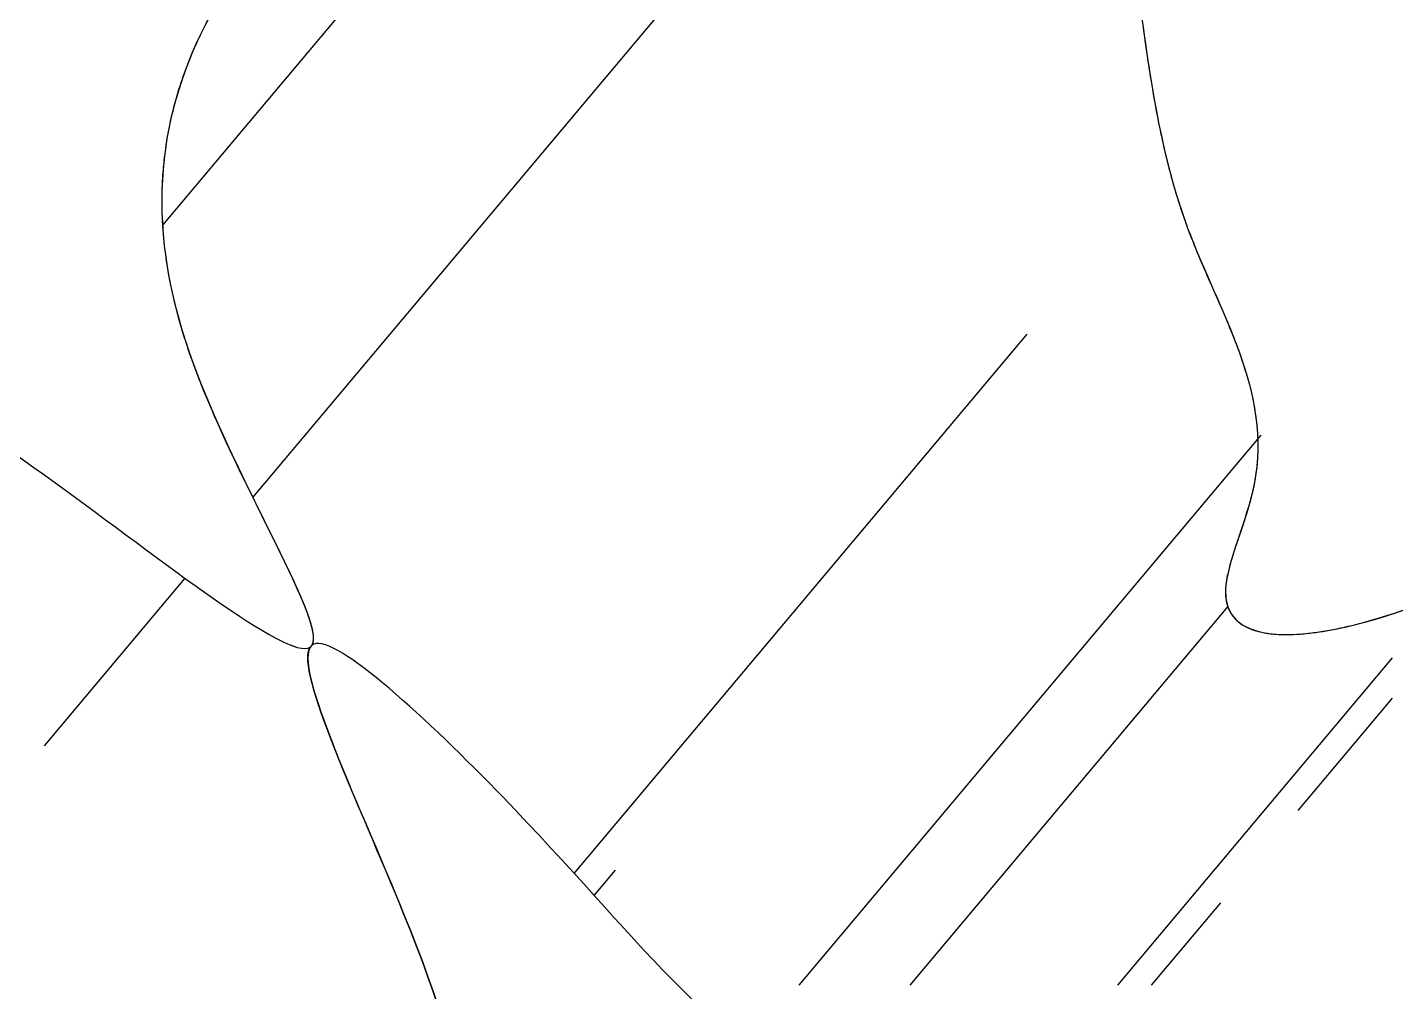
# Model space of a CAD drawing. Header units: millimetres. Extents: x 512961 to 1001058, y -961995 to -458543.
# Drawn here: x 935045.97 to 935090.85, y -884563.78 to -884532.13 of the extents above; entities that cross this region are included whole.
import ezdxf

# ---------------------------------------------------------------- set-up
doc = ezdxf.new("R2010")
doc.units = ezdxf.units.MM
doc.header["$MEASUREMENT"] = 0
doc.layers.add('填充', color=250, linetype='CONTINUOUS', lineweight=25)

msp = doc.modelspace()

# ---------------------------------------------------------------- linework, layer by layer
at = {"layer": '填充'}
for p, q in [((935050.411, -884538.627), (935069.582, -884515.78)), ((935053.364, -884547.562), (935077.251, -884519.095)), ((935063.907, -884559.907), (935078.763, -884542.202)), ((935071.284, -884563.57), (935086.432, -884545.517)), ((935046.528, -884555.708), (935051.138, -884550.215)), ((935074.923, -884563.57), (935085.343, -884551.152)), ((935081.734, -884563.57), (935090.746, -884552.83)), ((935087.648, -884557.839), (935090.746, -884554.146)), ((935064.561, -884560.629), (935065.258, -884559.798)), ((935082.839, -884563.57), (935085.113, -884560.86))]:
    msp.add_line(p, q, dxfattribs=at)
for points in [[(935066.739, -884085.413), (935069.931, -884081.942), (935078.845, -884098.744), (935100.5, -884108.926), (935113.749, -884109.18), (935128.782, -884103.072), (935134.4, -884088.881), (935138.717, -884100.526), (935148.14, -884109.435), (935165.209, -884112.489), (935177.95, -884106.889), (935188.141, -884100.015), (935193.999, -884093.142), (935201.134, -884082.196), (935207.755, -884096.961), (935212.849, -884125.219), (935212.597, -884144.312), (935204.955, -884161.877), (935193.999, -884171.551), (935183.043, -884173.588), (935166.994, -884171.296), (935162.409, -884161.368), (935155.274, -884149.403), (935146.611, -884143.801), (935137.752, -884146.584), (935145.083, -884156.176), (935145.586, -884162.19), (935145.586, -884183.744), (935144.081, -884197.776), (935143.079, -884213.316), (935151.104, -884227.351), (935168.439, -884240.528), (935184.516, -884242.537), (935184.516, -884246.152), (935171.654, -884250.167), (935149.007, -884275.578), (935137.669, -884291.117), (935136.369, -884310.222), (935143.237, -884349.609), (935156.933, -884372.091), (935175.191, -884390.663), (935183.994, -884393.595), (935177.801, -884393.92), (935168.019, -884393.92), (935171.277, -884399.786), (935181.711, -884410.538), (935192.144, -884414.772), (935204.209, -884414.772), (935217.253, -884414.447), (935230.622, -884411.84), (935246.271, -884410.863), (935255.4, -884410.863), (935263.228, -884413.143), (935268.769, -884415.424), (935269.095, -884418.684), (935261.271, -884414.447), (935247.249, -884414.12), (935233.88, -884417.054), (935220.188, -884424.872), (935197.69, -884433.345), (935186.93, -884436.277), (935170.303, -884434.322), (935159.217, -884429.108), (935146.826, -884420.311), (935144.868, -884411.515), (935139.328, -884417.704), (935139.002, -884434.322), (935146.173, -884448.331), (935158.89, -884454.522), (935177.801, -884455.824), (935192.797, -884451.263), (935170.34, -884470.78), (935156.887, -884497.01), (935144.747, -884516.682), (935136.86, -884539.084), (935137.217, -884569.411), (935169.613, -884626.738), (935183.677, -884634.026), (935207.639, -884646.516), (935223.786, -884649.118), (935239.928, -884650.68), (935256.075, -884651.2), (935213.366, -884670.978), (935199.302, -884648.077), (935179.511, -884637.669), (935162.325, -884637.149), (935145.134, -884643.914), (935143.573, -884655.884), (935143.051, -884669.937), (935151.383, -884672.019), (935159.198, -884674.101), (935167.53, -884664.213), (935171.696, -884661.611), (935184.721, -884668.897), (935188.365, -884685.032), (935172.74, -884711.576), (935159.198, -884731.352), (935147.217, -884753.732), (935141.061, -884782.275), (935143.415, -884813.314), (935161.77, -884842.001), (935169.772, -884868.806), (935178.244, -884875.861), (935166.006, -884871.629), (935154.24, -884877.742), (935147.651, -884889.5), (935149.062, -884902.197), (935160.358, -884911.602), (935166.948, -884908.31), (935174.949, -884896.553), (935183.421, -884893.261), (935208.366, -884897.024), (935218.716, -884910.663), (935220.128, -884923.829), (935205.542, -884928.063), (935174.031, -884950.238), (935173.178, -884969.786), (935173.602, -884982.109), (935183.384, -884995.284), (935200.397, -885000.382), (935219.531, -884997.408), (935223.362, -884991.033), (935224.21, -884975.31), (935217.406, -884966.388), (935208.049, -884974.886), (935204.223, -884972.336), (935195.295, -884960.437), (935199.969, -884948.538), (935216.982, -884940.039), (935242.496, -884946.84), (935255.255, -884965.111), (935257.804, -884985.509), (935248.023, -885005.48), (935235.692, -885015.679), (935218.254, -885020.78), (935213.152, -885018.656), (935206.777, -885004.206), (935195.295, -884995.708), (935176.156, -884991.033), (935157.017, -884994.008), (935142.986, -885005.056), (935141.541, -885053.074), (935157.446, -885073.471), (935168.499, -885069.647), (935168.928, -885057.324), (935162.973, -885041.601), (935156.593, -885027.154), (935161.696, -885020.78), (935185.937, -885014.405), (935200.821, -885032.252), (935188.062, -885048.826), (935159.566, -885091.319), (935159.566, -885113.982), (935161.705, -885134.509), (935168.979, -885152.895), (935170.494, -885154.852), (935161.029, -885152.877), (935153.117, -885149.912), (935147.464, -885149.771), (935137.493, -885152.603)], [(935066.739, -884085.413), (935060.051, -884107.968), (935065.07, -884157.81), (935081.511, -884172.012), (935092.937, -884174.518), (935101.572, -884172.29), (935106.591, -884165.887), (935111.326, -884150.849), (935121.638, -884145.002), (935132.785, -884143.33), (935137.711, -884146.472), (935126.084, -884152.126), (935120.739, -884163.431), (935125.632, -884202.354), (935122.514, -884214.364), (935109.159, -884229.489), (935096.693, -884238.386), (935082.452, -884240.609), (935085.122, -884247.725), (935094.47, -884253.063), (935112.719, -884264.63), (935126.965, -884283.756), (935132.752, -884305.998), (935132.752, -884321.123), (935102.006, -884389.542), (935091.017, -884394.346), (935078.654, -884399.379), (935090.099, -884402.353), (935100.631, -884395.948), (935104.983, -884397.32), (935098.343, -884405.786), (935064.744, -884416.703), (935050.769, -884414), (935035.894, -884412.648), (935020.115, -884412.648), (935006.144, -884417.603), (935026.877, -884418.954), (935044.459, -884420.306), (935058.434, -884429.765), (935074.661, -884433.818), (935089.535, -884433.818), (935100.356, -884434.27), (935112.076, -884434.27), (935121.54, -884427.062), (935127.85, -884415.801), (935132.361, -884423.009), (935133.712, -884433.368), (935126.951, -884442.378), (935117.034, -884451.837), (935104.41, -884452.737), (935077.815, -884452.287), (935092.69, -884459.043), (935110.272, -884476.61), (935131.392, -884520.533), (935134.887, -884532.462), (935139.253, -884550.211), (935128.127, -884592.518)], [(934864.477, -884729.515), (934860.091, -884698.509), (934871.425, -884672.076), (934892.208, -884658.387), (934916.301, -884644.698), (934930.942, -884638.091), (934948.422, -884637.62), (934962.118, -884638.091), (934973.456, -884639.506), (934980.068, -884639.035), (934978.176, -884633.843), (934968.26, -884626.764), (934959.285, -884613.075), (934953.618, -884603.164), (934937.555, -884586.642), (934923.384, -884581.923), (934899.767, -884582.394), (934876.621, -884588.531), (934865.758, -884600.331), (934863.395, -884612.602), (934864.812, -884624.402), (934867.175, -884630.539), (934868.591, -884622.987), (934873.787, -884614.49), (934879.929, -884611.658), (934894.1, -884617.323), (934899.767, -884623.931), (934902.6, -884631.483), (934902.6, -884641.868), (934899.767, -884649.891), (934891.738, -884652.25), (934877.096, -884653.668), (934868.121, -884648.002), (934861.033, -884642.812), (934854.42, -884636.202), (934847.808, -884625.82), (934847.808, -884619.212), (934847.337, -884607.883), (934853.474, -884586.171), (934865.287, -884572.009), (934877.096, -884567.29), (934894.1, -884565.875), (934908.271, -884564.931), (934924.801, -884568.234), (934929.996, -884570.123), (934926.953, -884559.234), (934926.734, -884548.197), (934929.162, -884540.692), (934933.137, -884537.381), (934939.102, -884534.954), (934945.729, -884534.07), (934951.917, -884534.292), (934956.111, -884536.941), (934958.544, -884540.692), (934961.191, -884547.535), (934960.972, -884554.819), (934960.086, -884559.456), (934951.917, -884558.351), (934947.276, -884558.351), (934943.52, -884559.234), (934941.535, -884564.09), (934941.535, -884568.946), (934944.848, -884573.361), (934955.892, -884582.189), (934961.857, -884585.943), (934969.588, -884596.537), (934970.911, -884599.627), (934969.145, -884585.281), (934968.926, -884576.893), (934970.469, -884563.428), (934975.329, -884552.17), (934981.956, -884544.446), (935007.362, -884533.849), (935022.6, -884533.849), (935037.182, -884540.914), (935046.902, -884547.093), (935055.244, -884552.474), (935051.162, -884542.442), (935052.103, -884531.499), (935059.298, -884521.496), (935063.991, -884513.991), (935074.63, -884516.178), (935081.2, -884524.934), (935084.015, -884538.691), (935086.205, -884547.133), (935085.268, -884550.571), (935098.866, -884546.975), (935103.615, -884536.305), (935103.615, -884525.638), (935102.823, -884505.087), (935099.262, -884484.934), (935087.398, -884468.338), (935068.022, -884456.088), (935032.428, -884441.467), (935020.168, -884437.908), (935006.328, -884434.353), (934988.927, -884432.773), (934992.091, -884444.231), (934995.652, -884454.901), (934996.444, -884470.313), (934991.299, -884495.209), (934981.019, -884514.177), (934961.247, -884529.985), (934923.281, -884538.677), (934895.205, -884535.912), (934877.804, -884526.427), (934864.355, -884516.153), (934855.655, -884505.087), (934851.703, -884489.282), (934852.491, -884476.636), (934857.24, -884465.571), (934866.732, -884456.088), (934876.616, -884455.692), (934891.645, -884459.644), (934899.553, -884470.313), (934901.925, -884480.587), (934901.137, -884494.417), (934899.949, -884498.764), (934897.181, -884499.951), (934893.224, -884496.789), (934888.48, -884492.048), (934883.736, -884490.862), (934877.012, -884492.837), (934871.476, -884499.16), (934871.476, -884507.854), (934876.616, -884514.572), (934894.809, -884517.339), (934905.881, -884520.5), (934924.861, -884519.315), (934945.426, -884516.548), (934965.198, -884501.136), (934970.343, -884480.587), (934979.043, -884453.716), (934976.667, -884438.7), (934970.343, -884428.03), (934961.247, -884421.312), (934955.71, -884422.103), (934955.047, -884433.168), (934953.73, -884454.901), (934949.382, -884465.571), (934942.196, -884446.956), (934936.642, -884426.13), (934919.963, -884404.606), (934908.849, -884400.443), (934880.334, -884377.1), (934860.286, -884353.502), (934847.568, -884331.15), (934841.93, -884305.567)]]:
    msp.add_spline(points, degree=3, dxfattribs=at)
for points, knots in [([(935137.711, -884147.232), (935136.868, -884149.005), (935122.543, -884150.639), (935118.224, -884173.032), (935128.419, -884193.112), (935122.844, -884217.631), (935109.665, -884227.756), (935099.554, -884241.372), (935079.321, -884236.264), (935085.257, -884250.108), (935098.064, -884253.686), (935114.186, -884264.175), (935128.322, -884282.763), (935133.283, -884303.456), (935132.874, -884340.565), (935118.897, -884382.272), (935092.336, -884394.601), (935071.517, -884398.589), (935092.847, -884405.932), (935096.967, -884394.291), (935108.773, -884397.845), (935087.766, -884414.469), (935072.051, -884419.39), (935050.608, -884413.363), (935035.195, -884412.861), (935022.149, -884410.957), (934996.312, -884419.739), (935028.521, -884419.186), (935044.529, -884417.632), (935057.718, -884431.518), (935074.071, -884434.398), (935088.22, -884433.611), (935100.556, -884434.143), (935112.529, -884435.559), (935122.765, -884429.011), (935126.605, -884410.605), (935133.295, -884424.238), (935135.473, -884434.026), (935126.038, -884442.734), (935117.96, -884453.792), (935101.379, -884452.536), (935065.792, -884449.447), (935098.884, -884459.709), (935114.522, -884481.971), (935128.492, -884508.915), (935134.289, -884530.646), (935136.222, -884536.871), (935136.86, -884539.084)], [142.556517, 142.556517, 142.556517, 142.556517, 152.114126, 162.579931, 195.411115, 205.795148, 222.681946, 235.498823, 247.561492, 253.922599, 262.931794, 281.013669, 300.972378, 320.20618, 332.864414, 395.641155, 405.677718, 416.848669, 426.745152, 437.06119, 440.880681, 449.885202, 479.451157, 491.36401, 503.864041, 517.069377, 529.475006, 546.862859, 561.620906, 575.744274, 589.741157, 602.189897, 611.253555, 621.062007, 631.018478, 641.821262, 648.937669, 657.680535, 667.107982, 678.577425, 689.169262, 711.429637, 725.102249, 745.902892, 786.690152, 797.093703, 802.815219, 802.815219, 802.815219, 802.815219]), ([(935055.309, -884552.404), (935055.783, -884551.594), (935049.093, -884541.411), (935051.166, -884530.55), (935059.472, -884523.427), (935062.966, -884511.138), (935075.909, -884515.436), (935082.804, -884525.462), (935082.2, -884537.261), (935087.534, -884545.162), (935082.77, -884554.871), (935101.877, -884548.167), (935103.978, -884536.779), (935103.49, -884522.254), (935103.075, -884505.233), (935101.082, -884484.336), (935087.699, -884466.498), (935063.468, -884453.284), (935041.031, -884443.828), (935019.337, -884437.552), (935007.012, -884434.843), (934984.303, -884427.544), (934992.582, -884444.821), (934996.522, -884455.79), (934996.763, -884465.379), (934996.407, -884470.911), (934996.386, -884471.209)], [764.892219, 764.892219, 764.892219, 764.892219, 773.645156, 782.83713, 793.14958, 800.557172, 809.647116, 818.808349, 830.560073, 837.859175, 840.841365, 852.612684, 862.386633, 871.314206, 888.525862, 905.652854, 922.726903, 941.911913, 974.115329, 984.799547, 996.758657, 1011.381105, 1021.329757, 1030.743295, 1043.658991, 1044.395907, 1044.395907, 1044.395907, 1044.395907]), ([(935055.309, -884552.404), (935055.783, -884551.594), (935049.093, -884541.411), (935051.166, -884530.55), (935059.472, -884523.427), (935062.966, -884511.138), (935075.909, -884515.436), (935082.804, -884525.462), (935082.2, -884537.261), (935087.534, -884545.162), (935082.77, -884554.871), (935101.877, -884548.167), (935103.978, -884536.779), (935103.49, -884522.254), (935103.075, -884505.233), (935101.082, -884484.336), (935087.699, -884466.498), (935063.468, -884453.284), (935041.031, -884443.828), (935019.337, -884437.552), (935007.012, -884434.843), (934984.303, -884427.544), (934992.582, -884444.821), (934996.522, -884455.79), (934996.763, -884465.379), (934996.407, -884470.911), (934996.386, -884471.209)], [764.892219, 764.892219, 764.892219, 764.892219, 773.645156, 782.83713, 793.14958, 800.557172, 809.647116, 818.808349, 830.560073, 837.859175, 840.841365, 852.612684, 862.386633, 871.314206, 888.525862, 905.652854, 922.726903, 941.911913, 974.115329, 984.799547, 996.758657, 1011.381105, 1021.329757, 1030.743295, 1043.658991, 1044.395907, 1044.395907, 1044.395907, 1044.395907]), ([(935090.061, -884451.648), (935082.777, -884451.198), (935070.887, -884451.027), (935098.884, -884459.709), (935114.522, -884481.971), (935128.492, -884508.915), (935134.289, -884530.646), (935136.222, -884536.871), (935136.86, -884539.084)], [697.904368, 697.904368, 697.904368, 697.904368, 711.429637, 725.102249, 745.902892, 786.690152, 797.093703, 802.815219, 802.815219, 802.815219, 802.815219]), ([(935051.765, -884532.134), (935051.873, -884531.92), (935052.057, -884531.574), (935052.254, -884531.235), (935052.332, -884531.105)], [782.199129, 782.199129, 782.199129, 782.199129, 782.83713, 783.240747, 783.240747, 783.240747, 783.240747]), ([(935051.765, -884532.134), (935051.873, -884531.92), (935052.057, -884531.574), (935052.254, -884531.235), (935052.332, -884531.105)], [782.199129, 782.199129, 782.199129, 782.199129, 782.83713, 783.240747, 783.240747, 783.240747, 783.240747]), ([(935051.765, -884532.134), (935051.873, -884531.92), (935052.057, -884531.574), (935052.254, -884531.235), (935052.332, -884531.105)], [782.199129, 782.199129, 782.199129, 782.199129, 782.83713, 783.240747, 783.240747, 783.240747, 783.240747]), ([(934864.477, -884729.515), (934861.817, -884719.266), (934856.714, -884699.605), (934868.205, -884670.444), (934893.433, -884658.144), (934912.688, -884646.693), (934931.079, -884636.293), (934947.052, -884637.83), (934961.858, -884637.768), (934970.635, -884639.107), (934982.029, -884640.743), (934977.003, -884630.419), (934965.987, -884627.819), (934960.142, -884614.204), (934952.009, -884599.832), (934940.831, -884586.443), (934920.541, -884580.305), (934899.762, -884582.207), (934878.06, -884585.209), (934864.76, -884598.477), (934863.016, -884612.993), (934863.643, -884621.158), (934867.801, -884634.354), (934868.06, -884620.573), (934872.373, -884614.846), (934882.608, -884609.465), (934893.042, -884615.576), (934900.068, -884623.407), (934903.371, -884632.258), (934902.915, -884640.897), (934901.103, -884651.398), (934889.233, -884652.071), (934877.922, -884656.281), (934868.663, -884648.069), (934860.632, -884642.997), (934853.865, -884635.593), (934846.864, -884627.946), (934848.269, -884617.555), (934846.129, -884604.172), (934851.852, -884586.917), (934862.795, -884571.857), (934878.475, -884566.101), (934893.051, -884566.278), (934909.521, -884564.329), (934920.119, -884565.631), (934933.595, -884572.67), (934924.973, -884557.919), (934926.523, -884549.617), (934927.944, -884540.924), (934933.425, -884536.95), (934939.11, -884534.597), (934945.529, -884534.099), (934951.641, -884533.557), (934956.33, -884536.591), (934959.011, -884541.484), (934961.962, -884547.556), (934960.858, -884553.515), (934960.894, -884562.105), (934952.715, -884557.743), (934947.717, -884558.358), (934942.489, -884558.67), (934941.476, -884564.072), (934940.841, -884569.355), (934947.037, -884575.657), (934953.607, -884581.143), (934964.01, -884586.697), (934968.155, -884592.686), (934972.759, -884604.612), (934968.546, -884585.435), (934968.959, -884575.846), (934969.62, -884563.502), (934974.483, -884552.497), (934985.444, -884539.534), (935003.183, -884533.709), (935023.146, -884532.187), (935036.415, -884540.603), (935045.339, -884545.567), (935054.717, -884553.103), (935055.298, -884552.426), (935055.316, -884552.391)], [0, 0, 0, 0, 26.20731, 50.276732, 71.104353, 94.294525, 107.738288, 122.372426, 133.841245, 143.403538, 148.951629, 153.576654, 163.773287, 177.472267, 187.027184, 206.31199, 218.81214, 238.581174, 258.62164, 272.044359, 282.502643, 292.449068, 297.952368, 304.382856, 312.717654, 318.378241, 331.150839, 338.435804, 345.186218, 353.877299, 360.998095, 368.001908, 380.312949, 389.195739, 396.547861, 404.372716, 414.674493, 420.204464, 429.694001, 448.576461, 464.010721, 474.653217, 488.933452, 500.819596, 514.926455, 519.553271, 529.015258, 538.25406, 544.855382, 549.184897, 554.574543, 560.169342, 565.351829, 569.503403, 573.245124, 579.385656, 585.483993, 589.434549, 596.333413, 600.217794, 603.446887, 607.83711, 611.900831, 616.520713, 628.353749, 634.251904, 645.228071, 648.040958, 660.137513, 667.159777, 678.502319, 688.765094, 697.282158, 720.320207, 733.073145, 746.632994, 756.272825, 764.580547, 764.935824, 764.935824, 764.935824, 764.935824]), ([(934864.477, -884729.515), (934861.817, -884719.266), (934856.714, -884699.605), (934868.205, -884670.444), (934893.433, -884658.144), (934912.688, -884646.693), (934931.079, -884636.293), (934947.052, -884637.83), (934961.858, -884637.768), (934970.635, -884639.107), (934982.029, -884640.743), (934977.003, -884630.419), (934965.987, -884627.819), (934960.142, -884614.204), (934952.009, -884599.832), (934940.831, -884586.443), (934920.541, -884580.305), (934899.762, -884582.207), (934878.06, -884585.209), (934864.76, -884598.477), (934863.016, -884612.993), (934863.643, -884621.158), (934867.801, -884634.354), (934868.06, -884620.573), (934872.373, -884614.846), (934882.608, -884609.465), (934893.042, -884615.576), (934900.068, -884623.407), (934903.371, -884632.258), (934902.915, -884640.897), (934901.103, -884651.398), (934889.233, -884652.071), (934877.922, -884656.281), (934868.663, -884648.069), (934860.632, -884642.997), (934853.865, -884635.593), (934846.864, -884627.946), (934848.269, -884617.555), (934846.129, -884604.172), (934851.852, -884586.917), (934862.795, -884571.857), (934878.475, -884566.101), (934893.051, -884566.278), (934909.521, -884564.329), (934920.119, -884565.631), (934933.595, -884572.67), (934924.973, -884557.919), (934926.523, -884549.617), (934927.944, -884540.924), (934933.425, -884536.95), (934939.11, -884534.597), (934945.529, -884534.099), (934951.641, -884533.557), (934956.33, -884536.591), (934959.011, -884541.484), (934961.962, -884547.556), (934960.858, -884553.515), (934960.894, -884562.105), (934952.715, -884557.743), (934947.717, -884558.358), (934942.489, -884558.67), (934941.476, -884564.072), (934940.841, -884569.355), (934947.037, -884575.657), (934953.607, -884581.143), (934964.01, -884586.697), (934968.155, -884592.686), (934972.759, -884604.612), (934968.546, -884585.435), (934968.959, -884575.846), (934969.62, -884563.502), (934974.483, -884552.497), (934985.444, -884539.534), (935003.183, -884533.709), (935023.146, -884532.187), (935036.415, -884540.603), (935045.339, -884545.567), (935054.717, -884553.103), (935055.298, -884552.426), (935055.316, -884552.391)], [0, 0, 0, 0, 26.20731, 50.276732, 71.104353, 94.294525, 107.738288, 122.372426, 133.841245, 143.403538, 148.951629, 153.576654, 163.773287, 177.472267, 187.027184, 206.31199, 218.81214, 238.581174, 258.62164, 272.044359, 282.502643, 292.449068, 297.952368, 304.382856, 312.717654, 318.378241, 331.150839, 338.435804, 345.186218, 353.877299, 360.998095, 368.001908, 380.312949, 389.195739, 396.547861, 404.372716, 414.674493, 420.204464, 429.694001, 448.576461, 464.010721, 474.653217, 488.933452, 500.819596, 514.926455, 519.553271, 529.015258, 538.25406, 544.855382, 549.184897, 554.574543, 560.169342, 565.351829, 569.503403, 573.245124, 579.385656, 585.483993, 589.434549, 596.333413, 600.217794, 603.446887, 607.83711, 611.900831, 616.520713, 628.353749, 634.251904, 645.228071, 648.040958, 660.137513, 667.159777, 678.502319, 688.765094, 697.282158, 720.320207, 733.073145, 746.632994, 756.272825, 764.580547, 764.935824, 764.935824, 764.935824, 764.935824]), ([(935009.14, -884533.575), (935013.689, -884532.93), (935023.689, -884532.531), (935036.415, -884540.603), (935045.339, -884545.567), (935054.535, -884552.956), (935055.244, -884552.474)], [721.790625, 721.790625, 721.790625, 721.790625, 733.073145, 746.632994, 756.272825, 764.580547, 764.580547, 764.580547, 764.580547]), ([(935083.796, -884538.063), (935083.865, -884538.273), (935084.021, -884538.72), (935084.195, -884539.163), (935084.292, -884539.398)], [830.014138, 830.014138, 830.014138, 830.014138, 830.560073, 831.180983, 831.180983, 831.180983, 831.180983]), ([(935083.796, -884538.063), (935083.865, -884538.273), (935084.021, -884538.72), (935084.195, -884539.163), (935084.292, -884539.398)], [830.014138, 830.014138, 830.014138, 830.014138, 830.560073, 831.180983, 831.180983, 831.180983, 831.180983]), ([(935083.796, -884538.063), (935083.865, -884538.273), (935084.021, -884538.72), (935084.195, -884539.163), (935084.292, -884539.398)], [830.014138, 830.014138, 830.014138, 830.014138, 830.560073, 831.180983, 831.180983, 831.180983, 831.180983]), ([(935051.939, -884544.496), (935051.646, -884543.805), (935051.181, -884542.6), (935050.865, -884541.456), (935050.756, -884540.98)], [772.241286, 772.241286, 772.241286, 772.241286, 773.645156, 774.687266, 774.687266, 774.687266, 774.687266]), ([(935051.939, -884544.496), (935051.646, -884543.805), (935051.181, -884542.6), (935050.865, -884541.456), (935050.756, -884540.98)], [772.241286, 772.241286, 772.241286, 772.241286, 773.645156, 774.687266, 774.687266, 774.687266, 774.687266]), ([(935051.939, -884544.496), (935051.646, -884543.805), (935051.181, -884542.6), (935050.865, -884541.456), (935050.756, -884540.98)], [772.241286, 772.241286, 772.241286, 772.241286, 773.645156, 774.687266, 774.687266, 774.687266, 774.687266]), ([(935086.226, -884547.023), (935086.219, -884547.06), (935086.191, -884547.207), (935086.158, -884547.355), (935086.13, -884547.467)], [837.7713284, 837.7713284, 837.7713284, 837.7713284, 837.8591748, 838.1255198, 838.1255198, 838.1255198, 838.1255198]), ([(935086.226, -884547.023), (935086.219, -884547.06), (935086.191, -884547.207), (935086.158, -884547.355), (935086.13, -884547.467)], [837.7713284, 837.7713284, 837.7713284, 837.7713284, 837.8591748, 838.1255198, 838.1255198, 838.1255198, 838.1255198]), ([(935086.226, -884547.023), (935086.219, -884547.06), (935086.191, -884547.207), (935086.158, -884547.355), (935086.13, -884547.467)], [837.7713284, 837.7713284, 837.7713284, 837.7713284, 837.8591748, 838.1255198, 838.1255198, 838.1255198, 838.1255198]), ([(935085.278, -884550.452), (935085.273, -884550.493), (935085.269, -884550.552), (935085.267, -884550.61), (935085.266, -884550.629)], [840.7108086, 840.7108086, 840.7108086, 840.7108086, 840.8413654, 840.9077122, 840.9077122, 840.9077122, 840.9077122]), ([(935085.278, -884550.452), (935085.273, -884550.493), (935085.269, -884550.552), (935085.267, -884550.61), (935085.266, -884550.629)], [840.7108086, 840.7108086, 840.7108086, 840.7108086, 840.8413654, 840.9077122, 840.9077122, 840.9077122, 840.9077122]), ([(935085.278, -884550.452), (935085.273, -884550.493), (935085.269, -884550.552), (935085.267, -884550.61), (935085.266, -884550.629)], [840.7108086, 840.7108086, 840.7108086, 840.7108086, 840.8413654, 840.9077122, 840.9077122, 840.9077122, 840.9077122]), ([(935009.14, -884554.065), (935010.036, -884554.122), (935013.746, -884554.285), (935021.433, -884552.788), (935025.845, -884559.062), (935034.246, -884563.441), (935025.108, -884567.03), (935022.769, -884573.907), (935022.334, -884583.223), (935027.566, -884590.917), (935034.504, -884599.933), (935049.881, -884596.774), (935054.618, -884584.751), (935061.861, -884573.304), (935060.114, -884564.367), (935054.74, -884553.255), (935055.244, -884552.474)], [239.16853, 239.16853, 239.16853, 239.16853, 241.329977, 248.014545, 257.085558, 260.602613, 265.707285, 272.800562, 279.481461, 287.898331, 295.779718, 306.043121, 319.713312, 326.909199, 338.390872, 345.783909, 345.783909, 345.783909, 345.783909])]:
    msp.add_open_spline(points, degree=3, knots=knots, dxfattribs=at)
at = {"layer": '填充', "start_tangent": (0.891251, -0.45351), "end_tangent": (0.891251, -0.45351)}
msp.add_spline([(935123.136, -884531.673), (935128.127, -884541.728), (935123.429, -884568.936), (935108.335, -884586.68), (935102.417, -884599.989), (935079.923, -884618.621), (935055.062, -884631.337), (935039.083, -884634.591), (935014.814, -884635.773), (934995.871, -884622.466), (934987.585, -884611.818), (934981.07, -884600.877), (934981.662, -884587.864), (934983.736, -884573.667), (934989.952, -884563.612), (935001.197, -884554.148), (935011.854, -884554.148), (935019.842, -884554.148), (935028.724, -884560.36), (935031.976, -884563.021), (935027.242, -884566.866), (935023.099, -884574.26), (935023.099, -884582.243), (935027.834, -884591.116), (935034.642, -884597.623), (935046.777, -884595.85), (935056.246, -884582.54), (935060.095, -884574.852), (935058.319, -884561.248), (935055.36, -884552.375), (935061.572, -884557.402), (935072.23, -884567.161), (935088.801, -884568.639), (935103.601, -884568.639), (935113.07, -884559.175), (935117.805, -884547.938), (935122.837, -884531.377), (935123.136, -884531.673)], degree=3, dxfattribs=at)
at = {"layer": '填充'}
for points in [[(935082.018, -884528.393), (935082.256, -884529.772), (935082.427, -884531.179), (935082.628, -884532.586)], [(935082.018, -884528.393), (935082.256, -884529.772), (935082.427, -884531.179), (935082.628, -884532.586)], [(935082.018, -884528.393), (935082.256, -884529.772), (935082.427, -884531.179), (935082.628, -884532.586)], [(935051.351, -884533.04), (935051.478, -884532.733), (935051.617, -884532.431), (935051.765, -884532.134)], [(935051.351, -884533.04), (935051.478, -884532.733), (935051.617, -884532.431), (935051.765, -884532.134)], [(935051.351, -884533.04), (935051.478, -884532.733), (935051.617, -884532.431), (935051.765, -884532.134)], [(935082.628, -884532.586), (935082.691, -884533.025), (935082.756, -884533.465), (935082.828, -884533.903)], [(935082.628, -884532.586), (935082.691, -884533.025), (935082.756, -884533.465), (935082.828, -884533.903)], [(935082.628, -884532.586), (935082.691, -884533.025), (935082.756, -884533.465), (935082.828, -884533.903)], [(935051.013, -884533.945), (935051.115, -884533.638), (935051.228, -884533.336), (935051.351, -884533.04)], [(935051.013, -884533.945), (935051.115, -884533.638), (935051.228, -884533.336), (935051.351, -884533.04)], [(935051.013, -884533.945), (935051.115, -884533.638), (935051.228, -884533.336), (935051.351, -884533.04)], [(935050.757, -884534.825), (935050.832, -884534.527), (935050.918, -884534.233), (935051.013, -884533.945)], [(935050.757, -884534.825), (935050.832, -884534.527), (935050.918, -884534.233), (935051.013, -884533.945)], [(935050.757, -884534.825), (935050.832, -884534.527), (935050.918, -884534.233), (935051.013, -884533.945)], [(935082.828, -884533.903), (935082.941, -884534.594), (935083.068, -884535.283), (935083.222, -884535.966)], [(935082.828, -884533.903), (935082.941, -884534.594), (935083.068, -884535.283), (935083.222, -884535.966)], [(935082.828, -884533.903), (935082.941, -884534.594), (935083.068, -884535.283), (935083.222, -884535.966)], [(935050.467, -884536.409), (935050.53, -884535.865), (935050.628, -884535.338), (935050.757, -884534.825)], [(935050.467, -884536.409), (935050.53, -884535.865), (935050.628, -884535.338), (935050.757, -884534.825)], [(935050.467, -884536.409), (935050.53, -884535.865), (935050.628, -884535.338), (935050.757, -884534.825)], [(935083.222, -884535.966), (935083.381, -884536.672), (935083.568, -884537.372), (935083.796, -884538.063)], [(935083.222, -884535.966), (935083.381, -884536.672), (935083.568, -884537.372), (935083.796, -884538.063)], [(935083.222, -884535.966), (935083.381, -884536.672), (935083.568, -884537.372), (935083.796, -884538.063)], [(935050.41, -884537.06), (935050.423, -884536.84), (935050.443, -884536.623), (935050.467, -884536.409)], [(935050.41, -884537.06), (935050.423, -884536.84), (935050.443, -884536.623), (935050.467, -884536.409)], [(935050.41, -884537.06), (935050.423, -884536.84), (935050.443, -884536.623), (935050.467, -884536.409)], [(935050.389, -884538.079), (935050.382, -884537.734), (935050.389, -884537.394), (935050.41, -884537.06)], [(935050.389, -884538.079), (935050.382, -884537.734), (935050.389, -884537.394), (935050.41, -884537.06)], [(935050.389, -884538.079), (935050.382, -884537.734), (935050.389, -884537.394), (935050.41, -884537.06)], [(935050.42, -884538.774), (935050.403, -884538.539), (935050.393, -884538.308), (935050.389, -884538.079)], [(935050.42, -884538.774), (935050.403, -884538.539), (935050.393, -884538.308), (935050.389, -884538.079)], [(935050.42, -884538.774), (935050.403, -884538.539), (935050.393, -884538.308), (935050.389, -884538.079)], [(935050.542, -884539.857), (935050.486, -884539.49), (935050.446, -884539.129), (935050.42, -884538.774)], [(935050.542, -884539.857), (935050.486, -884539.49), (935050.446, -884539.129), (935050.42, -884538.774)], [(935050.542, -884539.857), (935050.486, -884539.49), (935050.446, -884539.129), (935050.42, -884538.774)], [(935084.292, -884539.398), (935084.564, -884540.06), (935084.862, -884540.715), (935085.146, -884541.372)], [(935084.292, -884539.398), (935084.564, -884540.06), (935084.862, -884540.715), (935085.146, -884541.372)], [(935084.292, -884539.398), (935084.564, -884540.06), (935084.862, -884540.715), (935085.146, -884541.372)], [(935050.756, -884540.98), (935050.669, -884540.599), (935050.598, -884540.225), (935050.542, -884539.857)], [(935050.756, -884540.98), (935050.669, -884540.599), (935050.598, -884540.225), (935050.542, -884539.857)], [(935050.756, -884540.98), (935050.669, -884540.599), (935050.598, -884540.225), (935050.542, -884539.857)], [(935085.146, -884541.372), (935085.322, -884541.78), (935085.491, -884542.189), (935085.645, -884542.6)], [(935085.146, -884541.372), (935085.322, -884541.78), (935085.491, -884542.189), (935085.645, -884542.6)], [(935085.146, -884541.372), (935085.322, -884541.78), (935085.491, -884542.189), (935085.645, -884542.6)], [(935085.645, -884542.6), (935085.796, -884543.003), (935085.93, -884543.409), (935086.04, -884543.819)], [(935085.645, -884542.6), (935085.796, -884543.003), (935085.93, -884543.409), (935086.04, -884543.819)], [(935085.645, -884542.6), (935085.796, -884543.003), (935085.93, -884543.409), (935086.04, -884543.819)], [(935086.04, -884543.819), (935086.105, -884544.063), (935086.161, -884544.309), (935086.206, -884544.557)], [(935086.04, -884543.819), (935086.105, -884544.063), (935086.161, -884544.309), (935086.206, -884544.557)], [(935086.04, -884543.819), (935086.105, -884544.063), (935086.161, -884544.309), (935086.206, -884544.557)], [(935052.109, -884544.89), (935052.051, -884544.759), (935051.995, -884544.627), (935051.939, -884544.496)], [(935052.109, -884544.89), (935052.051, -884544.759), (935051.995, -884544.627), (935051.939, -884544.496)], [(935052.109, -884544.89), (935052.051, -884544.759), (935051.995, -884544.627), (935051.939, -884544.496)], [(935086.206, -884544.557), (935086.243, -884544.764), (935086.273, -884544.973), (935086.294, -884545.183)], [(935086.206, -884544.557), (935086.243, -884544.764), (935086.273, -884544.973), (935086.294, -884545.183)], [(935086.206, -884544.557), (935086.243, -884544.764), (935086.273, -884544.973), (935086.294, -884545.183)], [(935054.613, -884550.105), (935053.946, -884548.689), (935052.945, -884546.805), (935052.109, -884544.89)], [(935054.613, -884550.105), (935053.946, -884548.689), (935052.945, -884546.805), (935052.109, -884544.89)], [(935054.613, -884550.105), (935053.946, -884548.689), (935052.945, -884546.805), (935052.109, -884544.89)], [(935086.294, -884545.183), (935086.311, -884545.35), (935086.322, -884545.517), (935086.326, -884545.686)], [(935086.294, -884545.183), (935086.311, -884545.35), (935086.322, -884545.517), (935086.326, -884545.686)], [(935086.294, -884545.183), (935086.311, -884545.35), (935086.322, -884545.517), (935086.326, -884545.686)], [(935086.326, -884545.686), (935086.331, -884545.848), (935086.33, -884546.011), (935086.322, -884546.175)], [(935086.326, -884545.686), (935086.331, -884545.848), (935086.33, -884546.011), (935086.322, -884546.175)], [(935086.326, -884545.686), (935086.331, -884545.848), (935086.33, -884546.011), (935086.322, -884546.175)], [(935086.322, -884546.175), (935086.314, -884546.344), (935086.3, -884546.513), (935086.278, -884546.684)], [(935086.322, -884546.175), (935086.314, -884546.344), (935086.3, -884546.513), (935086.278, -884546.684)], [(935086.322, -884546.175), (935086.314, -884546.344), (935086.3, -884546.513), (935086.278, -884546.684)], [(935086.278, -884546.684), (935086.264, -884546.796), (935086.247, -884546.91), (935086.226, -884547.023)], [(935086.278, -884546.684), (935086.264, -884546.796), (935086.247, -884546.91), (935086.226, -884547.023)], [(935086.278, -884546.684), (935086.264, -884546.796), (935086.247, -884546.91), (935086.226, -884547.023)], [(935086.13, -884547.467), (935086.081, -884547.665), (935086.023, -884547.864), (935085.963, -884548.062)], [(935086.13, -884547.467), (935086.081, -884547.665), (935086.023, -884547.864), (935085.963, -884548.062)], [(935086.13, -884547.467), (935086.081, -884547.665), (935086.023, -884547.864), (935085.963, -884548.062)], [(935085.963, -884548.062), (935085.908, -884548.241), (935085.85, -884548.418), (935085.792, -884548.593)], [(935085.963, -884548.062), (935085.908, -884548.241), (935085.85, -884548.418), (935085.792, -884548.593)], [(935085.963, -884548.062), (935085.908, -884548.241), (935085.85, -884548.418), (935085.792, -884548.593)], [(935085.792, -884548.593), (935085.717, -884548.818), (935085.642, -884549.039), (935085.573, -884549.252)], [(935085.792, -884548.593), (935085.717, -884548.818), (935085.642, -884549.039), (935085.573, -884549.252)], [(935085.792, -884548.593), (935085.717, -884548.818), (935085.642, -884549.039), (935085.573, -884549.252)], [(935085.573, -884549.252), (935085.533, -884549.376), (935085.495, -884549.497), (935085.46, -884549.615)], [(935085.573, -884549.252), (935085.533, -884549.376), (935085.495, -884549.497), (935085.46, -884549.615)], [(935085.573, -884549.252), (935085.533, -884549.376), (935085.495, -884549.497), (935085.46, -884549.615)], [(935085.46, -884549.615), (935085.418, -884549.758), (935085.381, -884549.896), (935085.351, -884550.029)], [(935085.46, -884549.615), (935085.418, -884549.758), (935085.381, -884549.896), (935085.351, -884550.029)], [(935085.46, -884549.615), (935085.418, -884549.758), (935085.381, -884549.896), (935085.351, -884550.029)], [(935055.024, -884551.026), (935054.91, -884550.749), (935054.771, -884550.44), (935054.613, -884550.105)], [(935055.024, -884551.026), (935054.91, -884550.749), (935054.771, -884550.44), (935054.613, -884550.105)], [(935055.024, -884551.026), (935054.91, -884550.749), (935054.771, -884550.44), (935054.613, -884550.105)], [(935085.307, -884550.246), (935085.294, -884550.317), (935085.284, -884550.386), (935085.278, -884550.452)], [(935085.307, -884550.246), (935085.294, -884550.317), (935085.284, -884550.386), (935085.278, -884550.452)], [(935085.307, -884550.246), (935085.294, -884550.317), (935085.284, -884550.386), (935085.278, -884550.452)], [(935085.351, -884550.029), (935085.334, -884550.103), (935085.319, -884550.175), (935085.307, -884550.246)], [(935085.351, -884550.029), (935085.334, -884550.103), (935085.319, -884550.175), (935085.307, -884550.246)], [(935085.351, -884550.029), (935085.334, -884550.103), (935085.319, -884550.175), (935085.307, -884550.246)], [(935085.266, -884550.629), (935085.265, -884550.669), (935085.266, -884550.708), (935085.268, -884550.747)], [(935085.266, -884550.629), (935085.265, -884550.669), (935085.266, -884550.708), (935085.268, -884550.747)], [(935085.266, -884550.629), (935085.265, -884550.669), (935085.266, -884550.708), (935085.268, -884550.747)], [(935085.268, -884550.747), (935085.27, -884550.789), (935085.273, -884550.831), (935085.278, -884550.871)], [(935085.268, -884550.747), (935085.27, -884550.789), (935085.273, -884550.831), (935085.278, -884550.871)], [(935085.268, -884550.747), (935085.27, -884550.789), (935085.273, -884550.831), (935085.278, -884550.871)], [(935055.153, -884551.357), (935055.115, -884551.252), (935055.072, -884551.142), (935055.024, -884551.026)], [(935055.153, -884551.357), (935055.115, -884551.252), (935055.072, -884551.142), (935055.024, -884551.026)], [(935055.153, -884551.357), (935055.115, -884551.252), (935055.072, -884551.142), (935055.024, -884551.026)], [(935085.278, -884550.871), (935085.286, -884550.935), (935085.297, -884550.995), (935085.313, -884551.053)], [(935085.278, -884550.871), (935085.286, -884550.935), (935085.297, -884550.995), (935085.313, -884551.053)], [(935085.278, -884550.871), (935085.286, -884550.935), (935085.297, -884550.995), (935085.313, -884551.053)], [(935085.313, -884551.053), (935085.319, -884551.077), (935085.326, -884551.102), (935085.334, -884551.126)], [(935085.313, -884551.053), (935085.319, -884551.077), (935085.326, -884551.102), (935085.334, -884551.126)], [(935085.313, -884551.053), (935085.319, -884551.077), (935085.326, -884551.102), (935085.334, -884551.126)], [(935085.334, -884551.126), (935085.345, -884551.157), (935085.356, -884551.188), (935085.369, -884551.217)], [(935085.334, -884551.126), (935085.345, -884551.157), (935085.356, -884551.188), (935085.369, -884551.217)], [(935085.334, -884551.126), (935085.345, -884551.157), (935085.356, -884551.188), (935085.369, -884551.217)], [(935085.369, -884551.217), (935085.379, -884551.24), (935085.389, -884551.262), (935085.4, -884551.284)], [(935085.369, -884551.217), (935085.379, -884551.24), (935085.389, -884551.262), (935085.4, -884551.284)], [(935085.369, -884551.217), (935085.379, -884551.24), (935085.389, -884551.262), (935085.4, -884551.284)], [(935085.4, -884551.284), (935085.414, -884551.312), (935085.43, -884551.34), (935085.446, -884551.367)], [(935085.4, -884551.284), (935085.414, -884551.312), (935085.43, -884551.34), (935085.446, -884551.367)], [(935085.4, -884551.284), (935085.414, -884551.312), (935085.43, -884551.34), (935085.446, -884551.367)], [(935090.181, -884551.556), (935090.581, -884551.439), (935090.993, -884551.303), (935091.412, -884551.151)], [(935090.181, -884551.556), (935090.581, -884551.439), (935090.993, -884551.303), (935091.412, -884551.151)], [(935090.181, -884551.556), (935090.581, -884551.439), (935090.993, -884551.303), (935091.412, -884551.151)], [(935055.229, -884551.573), (935055.206, -884551.504), (935055.181, -884551.432), (935055.153, -884551.357)], [(935055.229, -884551.573), (935055.206, -884551.504), (935055.181, -884551.432), (935055.153, -884551.357)], [(935055.229, -884551.573), (935055.206, -884551.504), (935055.181, -884551.432), (935055.153, -884551.357)], [(935055.293, -884551.789), (935055.275, -884551.721), (935055.253, -884551.649), (935055.229, -884551.573)], [(935055.293, -884551.789), (935055.275, -884551.721), (935055.253, -884551.649), (935055.229, -884551.573)], [(935055.293, -884551.789), (935055.275, -884551.721), (935055.253, -884551.649), (935055.229, -884551.573)], [(935085.446, -884551.367), (935085.459, -884551.387), (935085.472, -884551.407), (935085.486, -884551.427)], [(935085.446, -884551.367), (935085.459, -884551.387), (935085.472, -884551.407), (935085.486, -884551.427)], [(935085.446, -884551.367), (935085.459, -884551.387), (935085.472, -884551.407), (935085.486, -884551.427)], [(935085.486, -884551.427), (935085.518, -884551.472), (935085.554, -884551.514), (935085.592, -884551.554)], [(935085.486, -884551.427), (935085.518, -884551.472), (935085.554, -884551.514), (935085.592, -884551.554)], [(935085.486, -884551.427), (935085.518, -884551.472), (935085.554, -884551.514), (935085.592, -884551.554)], [(935085.592, -884551.554), (935085.609, -884551.571), (935085.626, -884551.588), (935085.644, -884551.604)], [(935085.592, -884551.554), (935085.609, -884551.571), (935085.626, -884551.588), (935085.644, -884551.604)], [(935085.592, -884551.554), (935085.609, -884551.571), (935085.626, -884551.588), (935085.644, -884551.604)], [(935085.644, -884551.604), (935085.667, -884551.625), (935085.692, -884551.646), (935085.717, -884551.666)], [(935085.644, -884551.604), (935085.667, -884551.625), (935085.692, -884551.646), (935085.717, -884551.666)], [(935085.644, -884551.604), (935085.667, -884551.625), (935085.692, -884551.646), (935085.717, -884551.666)], [(935085.717, -884551.666), (935085.737, -884551.681), (935085.757, -884551.696), (935085.778, -884551.71)], [(935085.717, -884551.666), (935085.737, -884551.681), (935085.757, -884551.696), (935085.778, -884551.71)], [(935085.717, -884551.666), (935085.737, -884551.681), (935085.757, -884551.696), (935085.778, -884551.71)], [(935085.778, -884551.71), (935085.805, -884551.728), (935085.832, -884551.746), (935085.861, -884551.763)], [(935085.778, -884551.71), (935085.805, -884551.728), (935085.832, -884551.746), (935085.861, -884551.763)], [(935085.778, -884551.71), (935085.805, -884551.728), (935085.832, -884551.746), (935085.861, -884551.763)], [(935088.232, -884551.99), (935088.827, -884551.909), (935089.486, -884551.76), (935090.181, -884551.556)], [(935088.232, -884551.99), (935088.827, -884551.909), (935089.486, -884551.76), (935090.181, -884551.556)], [(935088.232, -884551.99), (935088.827, -884551.909), (935089.486, -884551.76), (935090.181, -884551.556)], [(935055.323, -884551.92), (935055.315, -884551.878), (935055.305, -884551.835), (935055.293, -884551.789)], [(935055.323, -884551.92), (935055.315, -884551.878), (935055.305, -884551.835), (935055.293, -884551.789)], [(935055.323, -884551.92), (935055.315, -884551.878), (935055.305, -884551.835), (935055.293, -884551.789)], [(935055.344, -884552.039), (935055.339, -884552.001), (935055.332, -884551.962), (935055.323, -884551.92)], [(935055.344, -884552.039), (935055.339, -884552.001), (935055.332, -884551.962), (935055.323, -884551.92)], [(935055.344, -884552.039), (935055.339, -884552.001), (935055.332, -884551.962), (935055.323, -884551.92)], [(935055.352, -884552.111), (935055.35, -884552.088), (935055.348, -884552.064), (935055.344, -884552.039)], [(935055.352, -884552.111), (935055.35, -884552.088), (935055.348, -884552.064), (935055.344, -884552.039)], [(935055.352, -884552.111), (935055.35, -884552.088), (935055.348, -884552.064), (935055.344, -884552.039)], [(935055.356, -884552.187), (935055.356, -884552.163), (935055.354, -884552.138), (935055.352, -884552.111)], [(935055.356, -884552.187), (935055.356, -884552.163), (935055.354, -884552.138), (935055.352, -884552.111)], [(935055.356, -884552.187), (935055.356, -884552.163), (935055.354, -884552.138), (935055.352, -884552.111)], [(935055.354, -884552.233), (935055.355, -884552.219), (935055.356, -884552.203), (935055.356, -884552.187)], [(935055.354, -884552.233), (935055.355, -884552.219), (935055.356, -884552.203), (935055.356, -884552.187)], [(935055.354, -884552.233), (935055.355, -884552.219), (935055.356, -884552.203), (935055.356, -884552.187)], [(935085.861, -884551.763), (935085.894, -884551.783), (935085.929, -884551.801), (935085.964, -884551.819)], [(935085.861, -884551.763), (935085.894, -884551.783), (935085.929, -884551.801), (935085.964, -884551.819)], [(935085.861, -884551.763), (935085.894, -884551.783), (935085.929, -884551.801), (935085.964, -884551.819)], [(935085.964, -884551.819), (935085.995, -884551.834), (935086.028, -884551.849), (935086.06, -884551.863)], [(935085.964, -884551.819), (935085.995, -884551.834), (935086.028, -884551.849), (935086.06, -884551.863)], [(935085.964, -884551.819), (935085.995, -884551.834), (935086.028, -884551.849), (935086.06, -884551.863)], [(935086.06, -884551.863), (935086.105, -884551.881), (935086.152, -884551.899), (935086.2, -884551.915)], [(935086.06, -884551.863), (935086.105, -884551.881), (935086.152, -884551.899), (935086.2, -884551.915)], [(935086.06, -884551.863), (935086.105, -884551.881), (935086.152, -884551.899), (935086.2, -884551.915)], [(935086.2, -884551.915), (935086.241, -884551.928), (935086.283, -884551.941), (935086.327, -884551.953)], [(935086.2, -884551.915), (935086.241, -884551.928), (935086.283, -884551.941), (935086.327, -884551.953)], [(935086.2, -884551.915), (935086.241, -884551.928), (935086.283, -884551.941), (935086.327, -884551.953)], [(935086.327, -884551.953), (935086.383, -884551.968), (935086.44, -884551.981), (935086.5, -884551.993)], [(935086.327, -884551.953), (935086.383, -884551.968), (935086.44, -884551.981), (935086.5, -884551.993)], [(935086.327, -884551.953), (935086.383, -884551.968), (935086.44, -884551.981), (935086.5, -884551.993)], [(935086.5, -884551.993), (935086.561, -884552.005), (935086.624, -884552.016), (935086.689, -884552.025)], [(935086.5, -884551.993), (935086.561, -884552.005), (935086.624, -884552.016), (935086.689, -884552.025)], [(935086.5, -884551.993), (935086.561, -884552.005), (935086.624, -884552.016), (935086.689, -884552.025)], [(935086.689, -884552.025), (935086.765, -884552.035), (935086.844, -884552.043), (935086.925, -884552.049)], [(935086.689, -884552.025), (935086.765, -884552.035), (935086.844, -884552.043), (935086.925, -884552.049)], [(935086.689, -884552.025), (935086.765, -884552.035), (935086.844, -884552.043), (935086.925, -884552.049)], [(935086.925, -884552.049), (935087.037, -884552.057), (935087.154, -884552.061), (935087.276, -884552.061)], [(935086.925, -884552.049), (935087.037, -884552.057), (935087.154, -884552.061), (935087.276, -884552.061)], [(935086.925, -884552.049), (935087.037, -884552.057), (935087.154, -884552.061), (935087.276, -884552.061)], [(935087.276, -884552.061), (935087.42, -884552.061), (935087.571, -884552.055), (935087.727, -884552.043)], [(935087.276, -884552.061), (935087.42, -884552.061), (935087.571, -884552.055), (935087.727, -884552.043)], [(935087.276, -884552.061), (935087.42, -884552.061), (935087.571, -884552.055), (935087.727, -884552.043)], [(935087.727, -884552.043), (935087.89, -884552.031), (935088.058, -884552.013), (935088.232, -884551.99)], [(935087.727, -884552.043), (935087.89, -884552.031), (935088.058, -884552.013), (935088.232, -884551.99)], [(935087.727, -884552.043), (935087.89, -884552.031), (935088.058, -884552.013), (935088.232, -884551.99)], [(935055.309, -884552.404), (935055.311, -884552.4), (935055.314, -884552.396), (935055.316, -884552.391)], [(935055.316, -884552.391), (935055.318, -884552.386), (935055.321, -884552.381), (935055.323, -884552.376)], [(935055.316, -884552.391), (935055.318, -884552.386), (935055.321, -884552.381), (935055.323, -884552.376)], [(935055.316, -884552.391), (935055.318, -884552.386), (935055.321, -884552.381), (935055.323, -884552.376)], [(935055.323, -884552.376), (935055.326, -884552.369), (935055.329, -884552.362), (935055.332, -884552.354)], [(935055.323, -884552.376), (935055.326, -884552.369), (935055.329, -884552.362), (935055.332, -884552.354)], [(935055.323, -884552.376), (935055.326, -884552.369), (935055.329, -884552.362), (935055.332, -884552.354)], [(935055.332, -884552.354), (935055.335, -884552.345), (935055.337, -884552.336), (935055.34, -884552.327)], [(935055.332, -884552.354), (935055.335, -884552.345), (935055.337, -884552.336), (935055.34, -884552.327)], [(935055.332, -884552.354), (935055.335, -884552.345), (935055.337, -884552.336), (935055.34, -884552.327)], [(935055.34, -884552.327), (935055.342, -884552.319), (935055.344, -884552.311), (935055.345, -884552.302)], [(935055.34, -884552.327), (935055.342, -884552.319), (935055.344, -884552.311), (935055.345, -884552.302)], [(935055.34, -884552.327), (935055.342, -884552.319), (935055.344, -884552.311), (935055.345, -884552.302)], [(935055.345, -884552.302), (935055.348, -884552.29), (935055.35, -884552.277), (935055.351, -884552.263)], [(935055.345, -884552.302), (935055.348, -884552.29), (935055.35, -884552.277), (935055.351, -884552.263)], [(935055.345, -884552.302), (935055.348, -884552.29), (935055.35, -884552.277), (935055.351, -884552.263)], [(935055.351, -884552.263), (935055.353, -884552.254), (935055.353, -884552.244), (935055.354, -884552.233)], [(935055.351, -884552.263), (935055.353, -884552.254), (935055.353, -884552.244), (935055.354, -884552.233)], [(935055.351, -884552.263), (935055.353, -884552.254), (935055.353, -884552.244), (935055.354, -884552.233)]]:
    msp.add_open_spline(points, degree=3, dxfattribs=at)

doc.saveas('drawing.dxf')
